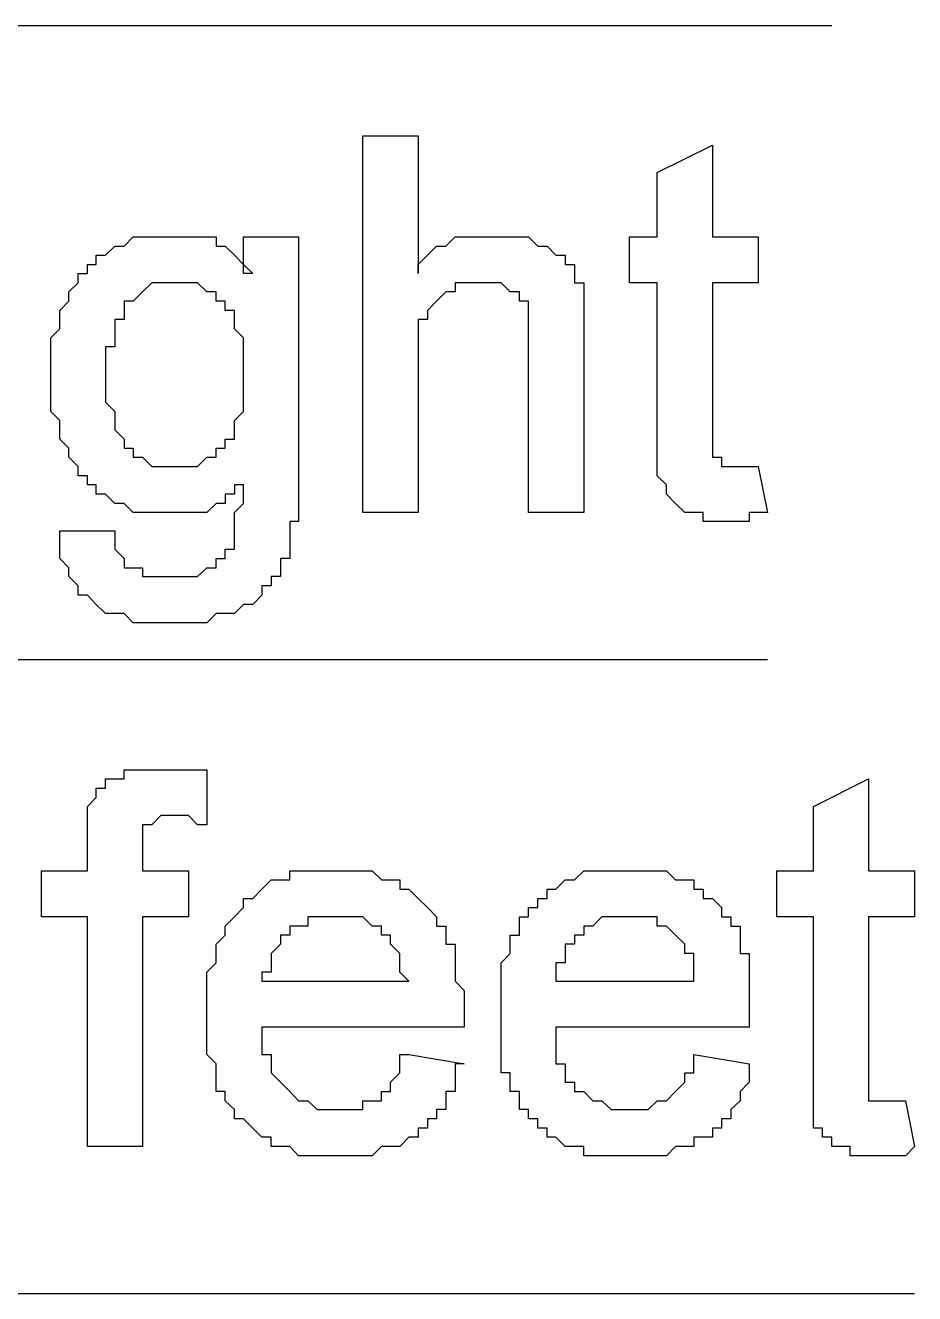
# Model space of a CAD drawing. Header units: inches. Extents: x -628 to 1537, y -1730 to 336.
# Drawn here: x 1402.27 to 1427.9, y -788.67 to -752.12 of the extents above; entities that cross this region are included whole.
import ezdxf

# ---------------------------------------------------------------- set-up
doc = ezdxf.new("R2010")
doc.units = ezdxf.units.IN
doc.layers.get('0').update_dxf_attribs({"linetype": 'CONTINUOUS'})

msp = doc.modelspace()

# ---------------------------------------------------------------- linework, layer by layer
at = {"color": 6}
for p, q in [((1382.872, -752.121), (1425.513, -752.121)), ((1412, -766.165), (1412, -755.303)), ((1412, -755.303), (1413.595, -755.303)), ((1413.595, -755.303), (1413.595, -759.276)), ((1420.477, -756.362), (1422.072, -755.569)), ((1422.072, -755.569), (1422.072, -758.216)), ((1420.477, -758.216), (1420.477, -756.362)), ((1404.586, -758.742), (1404.855, -758.484)), ((1404.855, -758.484), (1404.855, -758.484)), ((1404.855, -758.484), (1405.124, -758.484)), ((1405.124, -758.484), (1405.381, -758.216)), ((1405.124, -758.484), (1405.124, -758.484)), ((1405.381, -758.216), (1405.381, -758.216)), ((1405.381, -758.216), (1405.65, -758.216)), ((1405.65, -758.216), (1405.65, -758.216)), ((1405.65, -758.216), (1405.913, -758.216)), ((1405.913, -758.216), (1405.913, -758.216)), ((1405.913, -758.216), (1406.175, -758.216)), ((1406.175, -758.216), (1406.438, -758.216)), ((1406.438, -758.216), (1406.438, -758.216)), ((1406.438, -758.216), (1406.707, -758.216)), ((1406.707, -758.216), (1406.707, -758.216)), ((1406.707, -758.216), (1406.976, -758.216)), ((1406.976, -758.216), (1406.976, -758.216)), ((1406.976, -758.216), (1407.233, -758.216)), ((1407.233, -758.216), (1407.502, -758.216)), ((1407.502, -758.216), (1407.502, -758.216)), ((1407.502, -758.216), (1407.771, -758.216)), ((1407.771, -758.216), (1407.771, -758.484)), ((1407.771, -758.484), (1408.033, -758.484)), ((1408.033, -758.484), (1408.033, -758.484)), ((1408.033, -758.484), (1408.033, -758.484)), ((1408.033, -758.484), (1408.296, -758.742)), ((1408.559, -759.276), (1408.559, -758.216)), ((1408.559, -758.216), (1410.148, -758.216)), ((1410.148, -758.216), (1410.148, -765.105)), ((1413.858, -758.742), (1414.121, -758.484)), ((1414.121, -758.484), (1414.121, -758.484)), ((1414.121, -758.484), (1414.39, -758.484)), ((1414.39, -758.484), (1414.659, -758.216)), ((1414.39, -758.484), (1414.39, -758.484)), ((1414.659, -758.216), (1414.659, -758.216)), ((1414.659, -758.216), (1414.915, -758.216)), ((1414.915, -758.216), (1414.915, -758.216)), ((1414.915, -758.216), (1415.184, -758.216)), ((1415.184, -758.216), (1415.184, -758.216)), ((1415.184, -758.216), (1415.447, -758.216)), ((1415.447, -758.216), (1415.71, -758.216)), ((1415.71, -758.216), (1415.71, -758.216)), ((1415.71, -758.216), (1415.71, -758.216)), ((1415.71, -758.216), (1415.979, -758.216)), ((1415.979, -758.216), (1416.241, -758.216)), ((1416.241, -758.216), (1416.241, -758.216)), ((1416.241, -758.216), (1416.51, -758.216)), ((1416.51, -758.216), (1416.51, -758.216)), ((1416.51, -758.216), (1416.767, -758.216)), ((1416.767, -758.216), (1416.767, -758.216)), ((1416.767, -758.216), (1417.036, -758.484)), ((1417.036, -758.484), (1417.036, -758.484)), ((1417.036, -758.484), (1417.036, -758.484)), ((1417.036, -758.484), (1417.305, -758.484)), ((1417.305, -758.484), (1417.305, -758.484)), ((1417.305, -758.484), (1417.561, -758.742)), ((1419.682, -759.544), (1419.682, -758.216)), ((1419.682, -758.216), (1420.477, -758.216)), ((1422.072, -758.216), (1423.392, -758.216)), ((1423.392, -758.216), (1423.392, -759.544)), ((1404.317, -759.009), (1404.317, -758.742)), ((1404.317, -758.742), (1404.317, -758.742)), ((1404.317, -758.742), (1404.586, -758.742)), ((1404.586, -758.742), (1404.586, -758.742)), ((1408.296, -758.742), (1408.296, -758.742)), ((1408.296, -758.742), (1408.559, -759.009)), ((1413.595, -759.009), (1413.858, -758.742)), ((1413.858, -758.742), (1413.858, -758.742)), ((1413.858, -758.742), (1413.858, -758.742)), ((1417.561, -758.742), (1417.561, -758.742)), ((1417.561, -758.742), (1417.831, -758.742)), ((1417.831, -758.742), (1417.831, -759.009)), ((1404.061, -759.276), (1404.061, -759.009)), ((1404.061, -759.009), (1404.317, -759.009)), ((1408.559, -759.009), (1408.559, -759.009)), ((1408.559, -759.009), (1408.559, -759.009)), ((1408.559, -759.009), (1408.828, -759.276)), ((1413.595, -759.276), (1413.595, -759.009)), ((1413.595, -759.009), (1413.595, -759.009)), ((1417.831, -759.009), (1418.093, -759.009)), ((1418.093, -759.009), (1418.093, -759.276)), ((1403.529, -759.803), (1403.792, -759.544)), ((1403.792, -759.544), (1403.792, -759.276)), ((1403.792, -759.276), (1404.061, -759.276)), ((1403.792, -759.544), (1403.792, -759.544)), ((1404.061, -759.276), (1404.061, -759.276)), ((1405.913, -759.544), (1405.65, -759.803)), ((1406.175, -759.544), (1405.913, -759.544)), ((1405.913, -759.544), (1405.913, -759.544)), ((1406.438, -759.544), (1406.175, -759.544)), ((1406.175, -759.544), (1406.175, -759.544)), ((1406.707, -759.544), (1406.438, -759.544)), ((1406.976, -759.544), (1406.707, -759.544)), ((1406.707, -759.544), (1406.707, -759.544)), ((1406.707, -759.544), (1406.707, -759.544)), ((1407.233, -759.544), (1406.976, -759.544)), ((1406.976, -759.544), (1406.976, -759.544)), ((1407.502, -759.803), (1407.233, -759.544)), ((1407.233, -759.544), (1407.233, -759.544)), ((1408.828, -759.276), (1408.559, -759.276)), ((1414.915, -759.544), (1414.659, -759.544)), ((1414.659, -759.544), (1414.659, -759.803)), ((1415.184, -759.544), (1414.915, -759.544)), ((1414.915, -759.544), (1414.915, -759.544)), ((1415.447, -759.544), (1415.184, -759.544)), ((1415.184, -759.544), (1415.184, -759.544)), ((1415.71, -759.544), (1415.447, -759.544)), ((1415.447, -759.544), (1415.447, -759.544)), ((1415.979, -759.544), (1415.71, -759.544)), ((1415.71, -759.544), (1415.71, -759.544)), ((1416.241, -759.803), (1415.979, -759.544)), ((1415.979, -759.544), (1415.979, -759.544)), ((1418.093, -759.276), (1418.093, -759.276)), ((1418.093, -759.276), (1418.093, -759.544)), ((1418.093, -759.544), (1418.093, -759.544)), ((1418.093, -759.544), (1418.362, -759.544)), ((1418.362, -759.544), (1418.362, -759.803)), ((1420.477, -759.544), (1419.682, -759.544)), ((1420.477, -763.777), (1420.477, -759.544)), ((1423.392, -759.544), (1422.072, -759.544)), ((1422.072, -759.544), (1422.072, -764.044)), ((1403.529, -760.07), (1403.529, -759.803)), ((1403.529, -759.803), (1403.529, -759.803)), ((1405.65, -759.803), (1405.381, -760.07)), ((1405.65, -759.803), (1405.65, -759.803)), ((1405.65, -759.803), (1405.65, -759.803)), ((1407.771, -759.803), (1407.502, -759.803)), ((1407.502, -759.803), (1407.502, -759.803)), ((1407.771, -760.07), (1407.771, -759.803)), ((1414.39, -759.803), (1414.121, -760.07)), ((1414.659, -759.803), (1414.39, -759.803)), ((1414.39, -759.803), (1414.39, -759.803)), ((1416.51, -759.803), (1416.241, -759.803)), ((1416.241, -759.803), (1416.241, -759.803)), ((1416.51, -760.07), (1416.51, -759.803)), ((1418.362, -759.803), (1418.362, -759.803)), ((1418.362, -759.803), (1418.362, -760.07)), ((1403.266, -760.337), (1403.529, -760.07)), ((1403.529, -760.07), (1403.529, -760.07)), ((1405.381, -760.07), (1405.124, -760.07)), ((1405.124, -760.07), (1405.124, -760.07)), ((1405.124, -760.07), (1405.124, -760.337)), ((1405.381, -760.07), (1405.381, -760.07)), ((1408.033, -760.07), (1407.771, -760.07)), ((1407.771, -760.07), (1407.771, -760.07)), ((1408.033, -760.337), (1408.033, -760.07)), ((1408.033, -760.07), (1408.033, -760.07)), ((1414.121, -760.07), (1413.858, -760.337)), ((1414.121, -760.07), (1414.121, -760.07)), ((1414.121, -760.07), (1414.121, -760.07)), ((1416.767, -760.07), (1416.51, -760.07)), ((1416.51, -760.07), (1416.51, -760.07)), ((1416.51, -760.07), (1416.51, -760.07)), ((1416.767, -766.165), (1416.767, -760.07)), ((1418.362, -760.07), (1418.362, -760.337)), ((1403.266, -760.596), (1403.266, -760.337)), ((1403.266, -760.337), (1403.266, -760.337)), ((1403.266, -760.863), (1403.266, -760.596)), ((1403.266, -760.596), (1403.266, -760.596)), ((1405.124, -760.596), (1404.855, -760.596)), ((1404.855, -760.596), (1404.855, -760.863)), ((1405.124, -760.337), (1405.124, -760.337)), ((1405.124, -760.337), (1405.124, -760.596)), ((1408.296, -760.337), (1408.033, -760.337)), ((1408.296, -760.596), (1408.296, -760.337)), ((1408.296, -760.863), (1408.296, -760.596)), ((1408.296, -760.596), (1408.296, -760.596)), ((1413.858, -760.596), (1413.595, -760.596)), ((1413.595, -760.596), (1413.595, -760.863)), ((1413.858, -760.337), (1413.858, -760.337)), ((1413.858, -760.337), (1413.858, -760.337)), ((1413.858, -760.337), (1413.858, -760.596)), ((1418.362, -760.337), (1418.362, -760.337)), ((1418.362, -760.337), (1418.362, -760.596)), ((1418.362, -760.596), (1418.362, -760.596)), ((1418.362, -760.596), (1418.362, -760.863)), ((1403.004, -761.13), (1403.266, -760.863)), ((1403.266, -760.863), (1403.266, -760.863)), ((1404.855, -760.863), (1404.855, -760.863)), ((1404.855, -760.863), (1404.855, -761.13)), ((1408.559, -761.13), (1408.296, -760.863)), ((1408.296, -760.863), (1408.296, -760.863)), ((1413.595, -760.863), (1413.595, -760.863)), ((1413.595, -760.863), (1413.595, -761.13)), ((1418.362, -760.863), (1418.362, -761.13)), ((1403.004, -761.388), (1403.004, -761.13)), ((1403.004, -761.13), (1403.004, -761.13)), ((1403.004, -761.656), (1403.004, -761.388)), ((1404.855, -761.388), (1404.586, -761.388)), ((1404.586, -761.388), (1404.586, -761.656)), ((1404.855, -761.13), (1404.855, -761.13)), ((1404.855, -761.13), (1404.855, -761.388)), ((1408.559, -761.388), (1408.559, -761.13)), ((1408.559, -761.13), (1408.559, -761.13)), ((1408.559, -761.656), (1408.559, -761.388)), ((1408.559, -761.388), (1408.559, -761.388)), ((1413.595, -761.13), (1413.595, -761.13)), ((1413.595, -761.13), (1413.595, -761.388)), ((1413.595, -761.388), (1413.595, -761.656)), ((1418.362, -761.13), (1418.362, -761.13)), ((1418.362, -761.13), (1418.362, -761.13)), ((1418.362, -761.13), (1418.362, -766.165)), ((1403.004, -761.923), (1403.004, -761.656)), ((1403.004, -761.656), (1403.004, -761.656)), ((1404.586, -761.656), (1404.586, -761.923)), ((1408.559, -761.923), (1408.559, -761.656)), ((1413.595, -761.656), (1413.595, -761.656)), ((1413.595, -761.656), (1413.595, -761.923)), ((1403.004, -762.191), (1403.004, -761.923)), ((1403.004, -761.923), (1403.004, -761.923)), ((1404.586, -761.923), (1404.586, -761.923)), ((1404.586, -761.923), (1404.586, -762.191)), ((1408.559, -762.191), (1408.559, -761.923)), ((1408.559, -761.923), (1408.559, -761.923)), ((1413.595, -761.923), (1413.595, -766.165)), ((1403.004, -762.449), (1403.004, -762.191)), ((1403.004, -762.716), (1403.004, -762.449)), ((1403.004, -762.449), (1403.004, -762.449)), ((1404.586, -762.191), (1404.586, -762.449)), ((1404.586, -762.449), (1404.586, -762.449)), ((1404.586, -762.449), (1404.586, -762.716)), ((1408.559, -762.449), (1408.559, -762.191)), ((1408.559, -762.191), (1408.559, -762.191)), ((1408.559, -762.716), (1408.559, -762.449)), ((1408.559, -762.449), (1408.559, -762.449)), ((1403.004, -762.984), (1403.004, -762.716)), ((1403.004, -762.716), (1403.004, -762.716)), ((1404.586, -762.716), (1404.586, -762.984)), ((1408.559, -762.984), (1408.559, -762.716)), ((1403.004, -763.251), (1403.004, -762.984)), ((1404.586, -762.984), (1404.586, -762.984)), ((1404.586, -762.984), (1404.855, -763.251)), ((1408.559, -763.251), (1408.559, -762.984)), ((1408.559, -762.984), (1408.559, -762.984)), ((1403.266, -763.509), (1403.004, -763.251)), ((1403.004, -763.251), (1403.004, -763.251)), ((1403.266, -763.777), (1403.266, -763.509)), ((1403.266, -763.509), (1403.266, -763.509)), ((1404.855, -763.251), (1404.855, -763.251)), ((1404.855, -763.251), (1404.855, -763.509)), ((1404.855, -763.509), (1404.855, -763.509)), ((1404.855, -763.509), (1404.855, -763.777)), ((1408.296, -763.509), (1408.559, -763.251)), ((1408.296, -763.777), (1408.296, -763.509)), ((1408.559, -763.251), (1408.559, -763.251)), ((1403.266, -764.044), (1403.266, -763.777)), ((1403.266, -763.777), (1403.266, -763.777)), ((1404.855, -763.777), (1404.855, -763.777)), ((1404.855, -763.777), (1405.124, -764.044)), ((1408.296, -764.044), (1408.296, -763.777)), ((1408.296, -763.777), (1408.296, -763.777)), ((1408.296, -763.777), (1408.296, -763.777)), ((1420.477, -764.044), (1420.477, -763.777)), ((1403.529, -764.303), (1403.266, -764.044)), ((1403.266, -764.044), (1403.266, -764.044)), ((1403.529, -764.57), (1403.529, -764.303)), ((1403.529, -764.303), (1403.529, -764.303)), ((1405.124, -764.044), (1405.124, -764.044)), ((1405.124, -764.044), (1405.124, -764.044)), ((1405.124, -764.044), (1405.124, -764.303)), ((1405.124, -764.303), (1405.124, -764.303)), ((1405.124, -764.303), (1405.381, -764.303)), ((1405.381, -764.303), (1405.381, -764.57)), ((1407.771, -764.57), (1407.771, -764.303)), ((1407.771, -764.303), (1408.033, -764.303)), ((1408.033, -764.303), (1408.033, -764.044)), ((1408.033, -764.044), (1408.296, -764.044)), ((1408.033, -764.303), (1408.033, -764.303)), ((1408.033, -764.303), (1408.033, -764.303)), ((1420.477, -764.303), (1420.477, -764.044)), ((1420.477, -764.57), (1420.477, -764.303)), ((1420.477, -764.303), (1420.477, -764.303)), ((1422.072, -764.044), (1422.072, -764.044)), ((1422.072, -764.044), (1422.072, -764.303)), ((1422.072, -764.303), (1422.072, -764.57)), ((1403.792, -764.837), (1403.529, -764.57)), ((1403.529, -764.57), (1403.529, -764.57)), ((1405.381, -764.57), (1405.65, -764.57)), ((1405.65, -764.57), (1405.65, -764.57)), ((1405.65, -764.57), (1405.913, -764.837)), ((1407.233, -764.837), (1407.502, -764.57)), ((1407.502, -764.57), (1407.502, -764.57)), ((1407.502, -764.57), (1407.771, -764.57)), ((1420.477, -764.837), (1420.477, -764.57)), ((1420.477, -764.57), (1420.477, -764.57)), ((1422.072, -764.57), (1422.072, -764.57)), ((1422.072, -764.57), (1422.329, -764.57)), ((1422.329, -764.57), (1422.329, -764.837)), ((1403.792, -765.105), (1403.792, -764.837)), ((1403.792, -764.837), (1403.792, -764.837)), ((1405.913, -764.837), (1405.913, -764.837)), ((1405.913, -764.837), (1406.175, -764.837)), ((1406.175, -764.837), (1406.175, -764.837)), ((1406.175, -764.837), (1406.438, -764.837)), ((1406.438, -764.837), (1406.438, -764.837)), ((1406.438, -764.837), (1406.707, -764.837)), ((1406.707, -764.837), (1406.707, -764.837)), ((1406.707, -764.837), (1406.976, -764.837)), ((1406.707, -764.837), (1406.707, -764.837)), ((1406.976, -764.837), (1406.976, -764.837)), ((1406.976, -764.837), (1407.233, -764.837)), ((1407.233, -764.837), (1407.233, -764.837)), ((1420.477, -765.105), (1420.477, -764.837)), ((1420.477, -764.837), (1420.477, -764.837)), ((1422.329, -764.837), (1422.329, -764.837)), ((1422.329, -764.837), (1422.598, -764.837)), ((1422.598, -764.837), (1422.598, -764.837)), ((1422.598, -764.837), (1422.867, -764.837)), ((1422.867, -764.837), (1422.867, -764.837)), ((1422.867, -764.837), (1423.129, -764.837)), ((1423.129, -764.837), (1423.129, -764.837)), ((1423.129, -764.837), (1423.392, -764.837)), ((1423.392, -764.837), (1423.655, -766.165)), ((1404.061, -765.105), (1403.792, -765.105)), ((1404.061, -765.363), (1404.061, -765.105)), ((1404.061, -765.105), (1404.061, -765.105)), ((1404.317, -765.363), (1404.061, -765.363)), ((1404.317, -765.63), (1404.317, -765.363)), ((1404.317, -765.363), (1404.317, -765.363)), ((1408.559, -765.363), (1408.296, -765.363)), ((1408.296, -765.363), (1408.296, -765.363)), ((1408.296, -765.363), (1408.296, -765.63)), ((1408.559, -765.63), (1408.559, -765.363)), ((1408.559, -765.363), (1408.559, -765.363)), ((1410.148, -765.105), (1410.148, -766.423)), ((1420.746, -765.363), (1420.477, -765.105)), ((1420.477, -765.105), (1420.477, -765.105)), ((1420.746, -765.63), (1420.746, -765.363)), ((1420.746, -765.363), (1420.746, -765.363)), ((1404.586, -765.63), (1404.317, -765.63)), ((1404.855, -765.897), (1404.586, -765.63)), ((1404.586, -765.63), (1404.586, -765.63)), ((1408.296, -765.63), (1408.033, -765.63)), ((1408.033, -765.63), (1408.033, -765.897)), ((1408.559, -765.897), (1408.559, -765.63)), ((1408.559, -765.63), (1408.559, -765.63)), ((1421.009, -765.897), (1420.746, -765.63)), ((1420.746, -765.63), (1420.746, -765.63)), ((1405.124, -765.897), (1404.855, -765.897)), ((1404.855, -765.897), (1404.855, -765.897)), ((1405.381, -766.165), (1405.124, -765.897)), ((1405.124, -765.897), (1405.124, -765.897)), ((1407.771, -765.897), (1407.502, -766.165)), ((1408.033, -765.897), (1407.771, -765.897)), ((1407.771, -765.897), (1407.771, -765.897)), ((1407.771, -765.897), (1407.771, -765.897)), ((1408.296, -766.165), (1408.559, -765.897)), ((1408.559, -765.897), (1408.559, -765.897)), ((1421.278, -766.165), (1421.009, -765.897)), ((1421.009, -765.897), (1421.009, -765.897)), ((1421.009, -765.897), (1421.009, -765.897)), ((1405.65, -766.165), (1405.381, -766.165)), ((1405.381, -766.165), (1405.381, -766.165)), ((1405.913, -766.165), (1405.65, -766.165)), ((1405.65, -766.165), (1405.65, -766.165)), ((1406.175, -766.165), (1405.913, -766.165)), ((1405.913, -766.165), (1405.913, -766.165)), ((1406.438, -766.165), (1406.175, -766.165)), ((1406.707, -766.165), (1406.438, -766.165)), ((1406.438, -766.165), (1406.438, -766.165)), ((1406.438, -766.165), (1406.438, -766.165)), ((1406.976, -766.165), (1406.707, -766.165)), ((1406.707, -766.165), (1406.707, -766.165)), ((1407.233, -766.165), (1406.976, -766.165)), ((1407.502, -766.165), (1407.233, -766.165)), ((1407.233, -766.165), (1407.233, -766.165)), ((1407.502, -766.165), (1407.502, -766.165)), ((1408.296, -766.423), (1408.296, -766.165)), ((1408.296, -766.165), (1408.296, -766.165)), ((1408.296, -766.691), (1408.296, -766.423)), ((1408.296, -766.423), (1408.296, -766.423)), ((1410.148, -766.423), (1409.892, -766.423)), ((1409.892, -766.423), (1409.892, -767.484)), ((1413.595, -766.165), (1412, -766.165)), ((1418.362, -766.165), (1416.767, -766.165)), ((1421.534, -766.165), (1421.278, -766.165)), ((1421.278, -766.165), (1421.278, -766.165)), ((1421.278, -766.165), (1421.278, -766.165)), ((1421.803, -766.165), (1421.534, -766.165)), ((1421.534, -766.165), (1421.534, -766.165)), ((1421.803, -766.423), (1421.803, -766.165)), ((1422.072, -766.423), (1421.803, -766.423)), ((1422.329, -766.423), (1422.072, -766.423)), ((1422.598, -766.423), (1422.329, -766.423)), ((1422.329, -766.423), (1422.329, -766.423)), ((1422.867, -766.423), (1422.598, -766.423)), ((1422.598, -766.423), (1422.598, -766.423)), ((1423.129, -766.423), (1422.867, -766.423)), ((1422.867, -766.423), (1422.867, -766.423)), ((1423.655, -766.165), (1423.129, -766.165)), ((1423.129, -766.165), (1423.129, -766.423)), ((1403.266, -766.958), (1403.266, -766.691)), ((1403.266, -766.691), (1403.266, -766.691)), ((1403.266, -766.691), (1404.855, -766.691)), ((1404.855, -766.691), (1404.855, -766.958)), ((1408.296, -766.958), (1408.296, -766.691)), ((1408.296, -766.691), (1408.296, -766.691)), ((1403.266, -767.217), (1403.266, -766.958)), ((1403.266, -766.958), (1403.266, -766.958)), ((1403.266, -767.484), (1403.266, -767.217)), ((1404.855, -766.958), (1404.855, -767.217)), ((1404.855, -767.217), (1404.855, -767.217)), ((1404.855, -767.217), (1405.124, -767.484)), ((1408.033, -767.484), (1408.033, -767.217)), ((1408.033, -767.217), (1408.296, -767.217)), ((1408.296, -767.217), (1408.296, -766.958)), ((1408.296, -766.958), (1408.296, -766.958)), ((1403.529, -767.751), (1403.266, -767.484)), ((1403.266, -767.484), (1403.266, -767.484)), ((1405.124, -767.484), (1405.124, -767.484)), ((1405.124, -767.484), (1405.124, -767.751)), ((1407.771, -767.751), (1407.771, -767.484)), ((1407.771, -767.484), (1408.033, -767.484)), ((1408.033, -767.484), (1408.033, -767.484)), ((1409.892, -767.484), (1409.623, -767.484)), ((1409.623, -767.484), (1409.623, -767.751)), ((1403.529, -768.01), (1403.529, -767.751)), ((1403.529, -767.751), (1403.529, -767.751)), ((1405.124, -767.751), (1405.381, -767.751)), ((1405.381, -767.751), (1405.381, -767.751)), ((1405.381, -767.751), (1405.381, -767.751)), ((1405.381, -767.751), (1405.65, -767.751)), ((1405.65, -767.751), (1405.65, -768.01)), ((1407.233, -768.01), (1407.502, -767.751)), ((1407.502, -767.751), (1407.502, -767.751)), ((1407.502, -767.751), (1407.771, -767.751)), ((1407.771, -767.751), (1407.771, -767.751)), ((1409.623, -767.751), (1409.623, -767.751)), ((1409.623, -767.751), (1409.623, -768.01)), ((1403.792, -768.277), (1403.529, -768.01)), ((1403.529, -768.01), (1403.529, -768.01)), ((1403.792, -768.544), (1403.792, -768.277)), ((1403.792, -768.277), (1403.792, -768.277)), ((1403.792, -768.277), (1403.792, -768.277)), ((1405.65, -768.01), (1405.913, -768.01)), ((1405.913, -768.01), (1405.913, -768.01)), ((1405.913, -768.01), (1406.175, -768.01)), ((1406.175, -768.01), (1406.175, -768.01)), ((1406.175, -768.01), (1406.438, -768.01)), ((1406.438, -768.01), (1406.438, -768.01)), ((1406.438, -768.01), (1406.707, -768.01)), ((1406.707, -768.01), (1406.707, -768.01)), ((1406.707, -768.01), (1406.976, -768.01)), ((1406.976, -768.01), (1407.233, -768.01)), ((1407.233, -768.01), (1407.233, -768.01)), ((1409.354, -768.277), (1409.085, -768.277)), ((1409.085, -768.277), (1409.085, -768.544)), ((1409.623, -768.01), (1409.354, -768.01)), ((1409.354, -768.01), (1409.354, -768.277)), ((1409.354, -768.277), (1409.354, -768.277)), ((1404.061, -768.544), (1403.792, -768.544)), ((1404.317, -768.811), (1404.061, -768.544)), ((1404.061, -768.544), (1404.061, -768.544)), ((1409.085, -768.544), (1408.828, -768.811)), ((1409.085, -768.544), (1409.085, -768.544)), ((1404.586, -769.07), (1404.317, -768.811)), ((1404.317, -768.811), (1404.317, -768.811)), ((1404.317, -768.811), (1404.317, -768.811)), ((1404.855, -769.07), (1404.586, -769.07)), ((1404.586, -769.07), (1404.586, -769.07)), ((1405.124, -769.07), (1404.855, -769.07)), ((1404.855, -769.07), (1404.855, -769.07)), ((1405.381, -769.337), (1405.124, -769.07)), ((1405.124, -769.07), (1405.124, -769.07)), ((1407.771, -769.07), (1407.502, -769.337)), ((1408.033, -769.07), (1407.771, -769.07)), ((1407.771, -769.07), (1407.771, -769.07)), ((1408.296, -769.07), (1408.033, -769.07)), ((1408.033, -769.07), (1408.033, -769.07)), ((1408.559, -768.811), (1408.296, -769.07)), ((1408.296, -769.07), (1408.296, -769.07)), ((1408.828, -768.811), (1408.559, -768.811)), ((1408.559, -768.811), (1408.559, -768.811)), ((1408.828, -768.811), (1408.828, -768.811)), ((1405.65, -769.337), (1405.381, -769.337)), ((1405.381, -769.337), (1405.381, -769.337)), ((1405.913, -769.337), (1405.65, -769.337)), ((1406.175, -769.337), (1405.913, -769.337)), ((1405.913, -769.337), (1405.913, -769.337)), ((1406.438, -769.337), (1406.175, -769.337)), ((1406.175, -769.337), (1406.175, -769.337)), ((1406.707, -769.337), (1406.438, -769.337)), ((1406.438, -769.337), (1406.438, -769.337)), ((1406.976, -769.337), (1406.707, -769.337)), ((1407.233, -769.337), (1406.976, -769.337)), ((1406.976, -769.337), (1406.976, -769.337)), ((1407.502, -769.337), (1407.233, -769.337)), ((1407.233, -769.337), (1407.233, -769.337)), ((1407.502, -769.337), (1407.502, -769.337)), ((1382.346, -770.398), (1423.655, -770.398)), ((1404.586, -774.105), (1404.586, -773.837)), ((1404.586, -773.837), (1404.586, -773.837)), ((1404.586, -773.837), (1404.855, -773.837)), ((1404.855, -773.837), (1404.855, -773.837)), ((1404.855, -773.837), (1405.124, -773.837)), ((1405.124, -773.837), (1405.124, -773.579)), ((1405.124, -773.579), (1405.381, -773.579)), ((1405.381, -773.579), (1405.381, -773.579)), ((1405.381, -773.579), (1405.65, -773.579)), ((1405.65, -773.579), (1405.65, -773.579)), ((1405.65, -773.579), (1405.913, -773.579)), ((1405.913, -773.579), (1406.175, -773.579)), ((1406.175, -773.579), (1406.175, -773.579)), ((1406.175, -773.579), (1406.438, -773.579)), ((1406.438, -773.579), (1406.438, -773.579)), ((1406.438, -773.579), (1406.707, -773.579)), ((1406.707, -773.579), (1406.707, -773.579)), ((1406.707, -773.579), (1406.976, -773.579)), ((1406.976, -773.579), (1406.976, -773.579)), ((1406.976, -773.579), (1407.233, -773.579)), ((1407.233, -773.579), (1407.502, -773.579)), ((1407.502, -773.579), (1407.502, -775.166)), ((1407.502, -773.579), (1407.502, -773.579)), ((1407.502, -773.579), (1407.502, -773.579)), ((1407.502, -773.579), (1407.502, -773.579)), ((1424.987, -774.631), (1426.57, -773.837)), ((1426.57, -773.837), (1426.57, -776.493)), ((1404.317, -774.372), (1404.317, -774.105)), ((1404.317, -774.105), (1404.586, -774.105)), ((1404.061, -774.631), (1404.317, -774.372)), ((1404.317, -774.372), (1404.317, -774.372)), ((1404.061, -774.898), (1404.061, -774.631)), ((1404.061, -774.631), (1404.061, -774.631)), ((1404.061, -775.166), (1404.061, -774.898)), ((1404.061, -774.898), (1404.061, -774.898)), ((1404.061, -774.898), (1404.061, -774.898)), ((1406.175, -774.898), (1405.913, -775.166)), ((1406.438, -774.898), (1406.175, -774.898)), ((1406.707, -774.898), (1406.438, -774.898)), ((1406.438, -774.898), (1406.438, -774.898)), ((1406.976, -774.898), (1406.707, -774.898)), ((1406.707, -774.898), (1406.707, -774.898)), ((1407.233, -775.166), (1406.976, -774.898)), ((1406.976, -774.898), (1406.976, -774.898)), ((1424.987, -776.493), (1424.987, -774.631)), ((1404.061, -775.432), (1404.061, -775.166)), ((1404.061, -775.166), (1404.061, -775.166)), ((1405.913, -775.166), (1405.65, -775.166)), ((1405.65, -775.166), (1405.65, -775.432)), ((1405.913, -775.166), (1405.913, -775.166)), ((1405.913, -775.166), (1405.913, -775.166)), ((1407.502, -775.166), (1407.233, -775.166)), ((1404.061, -775.691), (1404.061, -775.432)), ((1405.65, -775.432), (1405.65, -775.432)), ((1405.65, -775.432), (1405.65, -775.432)), ((1405.65, -775.432), (1405.65, -775.691)), ((1404.061, -775.958), (1404.061, -775.691)), ((1404.061, -775.691), (1404.061, -775.691)), ((1404.061, -776.493), (1404.061, -775.958)), ((1405.65, -775.691), (1405.65, -775.958)), ((1405.65, -775.958), (1405.65, -775.958)), ((1405.65, -775.958), (1405.65, -776.493)), ((1402.735, -777.812), (1402.735, -776.493)), ((1402.735, -776.493), (1404.061, -776.493)), ((1405.65, -776.493), (1406.976, -776.493)), ((1406.976, -776.493), (1406.976, -777.812)), ((1409.085, -777.019), (1409.354, -776.752)), ((1409.354, -776.752), (1409.354, -776.752)), ((1409.354, -776.752), (1409.623, -776.752)), ((1409.623, -776.752), (1409.623, -776.752)), ((1409.623, -776.752), (1409.892, -776.752)), ((1409.892, -776.752), (1409.892, -776.493)), ((1409.892, -776.493), (1410.148, -776.493)), ((1410.148, -776.493), (1410.148, -776.493)), ((1410.148, -776.493), (1410.417, -776.493)), ((1410.417, -776.493), (1410.68, -776.493)), ((1410.68, -776.493), (1410.68, -776.493)), ((1410.68, -776.493), (1410.943, -776.493)), ((1410.943, -776.493), (1410.943, -776.493)), ((1410.943, -776.493), (1411.205, -776.493)), ((1411.205, -776.493), (1411.205, -776.493)), ((1411.205, -776.493), (1411.474, -776.493)), ((1411.474, -776.493), (1411.474, -776.493)), ((1411.474, -776.493), (1411.743, -776.493)), ((1411.743, -776.493), (1411.743, -776.493)), ((1411.743, -776.493), (1412, -776.493)), ((1412, -776.493), (1412, -776.493)), ((1412, -776.493), (1412.269, -776.493)), ((1412.269, -776.493), (1412.269, -776.493)), ((1412.269, -776.493), (1412.538, -776.752)), ((1412.538, -776.752), (1412.794, -776.752)), ((1412.794, -776.752), (1412.794, -776.752)), ((1412.794, -776.752), (1412.794, -776.752)), ((1412.794, -776.752), (1413.063, -776.752)), ((1413.063, -776.752), (1413.063, -777.019)), ((1417.561, -777.019), (1417.831, -776.752)), ((1417.831, -776.752), (1417.831, -776.752)), ((1417.831, -776.752), (1417.831, -776.752)), ((1417.831, -776.752), (1418.093, -776.752)), ((1418.093, -776.752), (1418.362, -776.493)), ((1418.093, -776.752), (1418.093, -776.752)), ((1418.362, -776.493), (1418.625, -776.493)), ((1418.625, -776.493), (1418.625, -776.493)), ((1418.625, -776.493), (1418.888, -776.493)), ((1418.888, -776.493), (1418.888, -776.493)), ((1418.888, -776.493), (1419.157, -776.493)), ((1419.157, -776.493), (1419.157, -776.493)), ((1419.157, -776.493), (1419.413, -776.493)), ((1419.413, -776.493), (1419.682, -776.493)), ((1419.682, -776.493), (1419.682, -776.493)), ((1419.682, -776.493), (1419.682, -776.493)), ((1419.682, -776.493), (1419.951, -776.493)), ((1419.951, -776.493), (1419.951, -776.493)), ((1419.951, -776.493), (1420.214, -776.493)), ((1420.214, -776.493), (1420.477, -776.493)), ((1420.477, -776.493), (1420.477, -776.493)), ((1420.477, -776.493), (1420.746, -776.493)), ((1420.746, -776.493), (1420.746, -776.493)), ((1420.746, -776.493), (1421.009, -776.752)), ((1421.009, -776.752), (1421.009, -776.752)), ((1421.009, -776.752), (1421.278, -776.752)), ((1421.278, -776.752), (1421.278, -776.752)), ((1421.278, -776.752), (1421.534, -776.752)), ((1421.534, -776.752), (1421.534, -777.019)), ((1423.924, -777.812), (1423.924, -776.493)), ((1423.924, -776.493), (1424.987, -776.493)), ((1426.57, -776.493), (1427.897, -776.493)), ((1427.897, -776.493), (1427.897, -777.812)), ((1408.828, -777.286), (1409.085, -777.019)), ((1409.085, -777.019), (1409.085, -777.019)), ((1409.085, -777.019), (1409.085, -777.019)), ((1413.063, -777.019), (1413.326, -777.019)), ((1413.326, -777.019), (1413.326, -777.019)), ((1413.326, -777.019), (1413.595, -777.286)), ((1417.305, -777.286), (1417.305, -777.019)), ((1417.305, -777.019), (1417.561, -777.019)), ((1417.561, -777.019), (1417.561, -777.019)), ((1421.534, -777.019), (1421.534, -777.019)), ((1421.534, -777.019), (1421.803, -777.019)), ((1421.803, -777.019), (1421.803, -777.286)), ((1408.559, -777.545), (1408.559, -777.286)), ((1408.559, -777.286), (1408.828, -777.286)), ((1408.828, -777.286), (1408.828, -777.286)), ((1413.595, -777.286), (1413.595, -777.286)), ((1413.595, -777.286), (1413.595, -777.286)), ((1413.595, -777.286), (1413.858, -777.545)), ((1417.036, -777.545), (1417.036, -777.286)), ((1417.036, -777.286), (1417.036, -777.286)), ((1417.036, -777.286), (1417.305, -777.286)), ((1421.803, -777.286), (1422.072, -777.286)), ((1422.072, -777.286), (1422.072, -777.286)), ((1422.072, -777.286), (1422.329, -777.545)), ((1404.061, -777.812), (1402.735, -777.812)), ((1404.061, -784.433), (1404.061, -777.812)), ((1406.976, -777.812), (1405.65, -777.812)), ((1405.65, -777.812), (1405.65, -784.433)), ((1408.033, -778.079), (1408.296, -777.812)), ((1408.296, -777.812), (1408.559, -777.545)), ((1408.296, -777.812), (1408.296, -777.812)), ((1408.296, -777.812), (1408.296, -777.812)), ((1408.559, -777.545), (1408.559, -777.545)), ((1408.559, -777.545), (1408.559, -777.545)), ((1410.68, -777.812), (1410.417, -777.812)), ((1410.417, -777.812), (1410.417, -778.079)), ((1410.943, -777.812), (1410.68, -777.812)), ((1410.68, -777.812), (1410.68, -777.812)), ((1411.205, -777.812), (1410.943, -777.812)), ((1410.943, -777.812), (1410.943, -777.812)), ((1411.474, -777.812), (1411.205, -777.812)), ((1411.205, -777.812), (1411.205, -777.812)), ((1411.743, -777.812), (1411.474, -777.812)), ((1411.474, -777.812), (1411.474, -777.812)), ((1412, -777.812), (1411.743, -777.812)), ((1412.269, -778.079), (1412, -777.812)), ((1412, -777.812), (1412, -777.812)), ((1413.858, -777.545), (1413.858, -777.545)), ((1413.858, -777.545), (1414.121, -777.812)), ((1414.121, -777.812), (1414.121, -777.812)), ((1414.121, -777.812), (1414.121, -778.079)), ((1416.51, -778.079), (1416.51, -777.812)), ((1416.51, -777.812), (1416.767, -777.812)), ((1416.767, -777.812), (1416.767, -777.545)), ((1416.767, -777.545), (1416.767, -777.545)), ((1416.767, -777.545), (1417.036, -777.545)), ((1416.767, -777.812), (1416.767, -777.812)), ((1418.888, -777.812), (1418.625, -778.079)), ((1419.157, -777.812), (1418.888, -777.812)), ((1418.888, -777.812), (1418.888, -777.812)), ((1419.413, -777.812), (1419.157, -777.812)), ((1419.682, -777.812), (1419.413, -777.812)), ((1419.413, -777.812), (1419.413, -777.812)), ((1419.951, -777.812), (1419.682, -777.812)), ((1419.682, -777.812), (1419.682, -777.812)), ((1420.214, -777.812), (1419.951, -777.812)), ((1419.951, -777.812), (1419.951, -777.812)), ((1420.477, -777.812), (1420.214, -777.812)), ((1420.214, -777.812), (1420.214, -777.812)), ((1420.477, -778.079), (1420.477, -777.812)), ((1422.329, -777.545), (1422.329, -777.545)), ((1422.329, -777.545), (1422.329, -777.812)), ((1422.329, -777.812), (1422.598, -777.812)), ((1422.598, -777.812), (1422.598, -778.079)), ((1424.987, -777.812), (1423.924, -777.812)), ((1424.987, -782.054), (1424.987, -777.812)), ((1427.897, -777.812), (1426.57, -777.812)), ((1426.57, -777.812), (1426.57, -782.312)), ((1408.033, -778.347), (1408.033, -778.079)), ((1408.033, -778.079), (1408.033, -778.079)), ((1410.148, -778.079), (1409.892, -778.079)), ((1409.892, -778.079), (1409.892, -778.347)), ((1410.417, -778.079), (1410.148, -778.079)), ((1410.148, -778.079), (1410.148, -778.079)), ((1412.538, -778.079), (1412.269, -778.079)), ((1412.269, -778.079), (1412.269, -778.079)), ((1412.538, -778.347), (1412.538, -778.079)), ((1414.121, -778.079), (1414.39, -778.079)), ((1414.39, -778.079), (1414.39, -778.079)), ((1414.39, -778.079), (1414.39, -778.347)), ((1416.51, -778.347), (1416.51, -778.079)), ((1416.51, -778.079), (1416.51, -778.079)), ((1418.625, -778.079), (1418.362, -778.079)), ((1418.362, -778.079), (1418.362, -778.347)), ((1418.625, -778.079), (1418.625, -778.079)), ((1418.625, -778.079), (1418.625, -778.079)), ((1420.746, -778.079), (1420.477, -778.079)), ((1421.009, -778.347), (1420.746, -778.079)), ((1420.746, -778.079), (1420.746, -778.079)), ((1422.598, -778.079), (1422.598, -778.079)), ((1422.598, -778.079), (1422.867, -778.079)), ((1422.867, -778.079), (1422.867, -778.347)), ((1407.771, -778.605), (1408.033, -778.347)), ((1408.033, -778.347), (1408.033, -778.347)), ((1409.892, -778.347), (1409.623, -778.347)), ((1409.623, -778.347), (1409.623, -778.605)), ((1409.892, -778.347), (1409.892, -778.347)), ((1412.794, -778.347), (1412.538, -778.347)), ((1412.538, -778.347), (1412.538, -778.347)), ((1412.538, -778.347), (1412.538, -778.347)), ((1412.794, -778.605), (1412.794, -778.347)), ((1414.39, -778.347), (1414.39, -778.347)), ((1414.39, -778.347), (1414.39, -778.605)), ((1416.241, -778.605), (1416.241, -778.347)), ((1416.241, -778.347), (1416.51, -778.347)), ((1418.362, -778.347), (1418.093, -778.347)), ((1418.093, -778.347), (1418.093, -778.347)), ((1418.093, -778.347), (1418.093, -778.605)), ((1421.278, -778.605), (1421.009, -778.347)), ((1421.009, -778.347), (1421.009, -778.347)), ((1421.009, -778.347), (1421.009, -778.347)), ((1421.009, -778.347), (1421.009, -778.347)), ((1422.867, -778.347), (1422.867, -778.347)), ((1422.867, -778.347), (1422.867, -778.605)), ((1407.771, -778.872), (1407.771, -778.605)), ((1407.771, -778.605), (1407.771, -778.605)), ((1407.771, -779.139), (1407.771, -778.872)), ((1407.771, -778.872), (1407.771, -778.872)), ((1409.623, -778.605), (1409.354, -778.872)), ((1409.354, -778.872), (1409.354, -778.872)), ((1409.354, -778.872), (1409.354, -779.139)), ((1409.623, -778.605), (1409.623, -778.605)), ((1413.063, -778.872), (1412.794, -778.605)), ((1412.794, -778.605), (1412.794, -778.605)), ((1413.063, -779.407), (1413.063, -778.872)), ((1414.39, -778.605), (1414.659, -778.605)), ((1414.659, -778.605), (1414.659, -778.872)), ((1414.659, -778.872), (1414.659, -778.872)), ((1414.659, -778.872), (1414.659, -779.139)), ((1415.979, -779.139), (1416.241, -778.872)), ((1416.241, -778.872), (1416.241, -778.605)), ((1416.241, -778.605), (1416.241, -778.605)), ((1416.241, -778.872), (1416.241, -778.872)), ((1418.093, -778.605), (1417.831, -778.605)), ((1417.831, -778.605), (1417.831, -778.872)), ((1417.831, -778.872), (1417.831, -778.872)), ((1417.831, -778.872), (1417.831, -779.139)), ((1421.278, -778.872), (1421.278, -778.605)), ((1421.534, -778.872), (1421.278, -778.872)), ((1421.534, -779.666), (1421.534, -778.872)), ((1422.867, -778.605), (1422.867, -778.605)), ((1422.867, -778.605), (1422.867, -778.872)), ((1422.867, -778.872), (1423.129, -778.872)), ((1423.129, -778.872), (1423.129, -779.139)), ((1407.502, -779.407), (1407.771, -779.139)), ((1407.771, -779.139), (1407.771, -779.139)), ((1409.354, -779.139), (1409.354, -779.139)), ((1409.354, -779.139), (1409.354, -779.407)), ((1414.659, -779.139), (1414.659, -779.139)), ((1414.659, -779.139), (1414.659, -779.407)), ((1415.979, -779.407), (1415.979, -779.139)), ((1415.979, -779.139), (1415.979, -779.139)), ((1417.831, -779.139), (1417.561, -779.139)), ((1417.561, -779.139), (1417.561, -779.407)), ((1423.129, -779.139), (1423.129, -779.139)), ((1423.129, -779.139), (1423.129, -779.407)), ((1407.502, -779.666), (1407.502, -779.407)), ((1407.502, -779.407), (1407.502, -779.407)), ((1407.502, -779.933), (1407.502, -779.666)), ((1409.354, -779.407), (1409.085, -779.407)), ((1409.085, -779.407), (1409.085, -779.666)), ((1409.085, -779.666), (1409.085, -779.666)), ((1409.085, -779.666), (1413.326, -779.666)), ((1413.326, -779.666), (1413.063, -779.407)), ((1413.063, -779.407), (1413.063, -779.407)), ((1414.659, -779.407), (1414.659, -779.407)), ((1414.659, -779.407), (1414.659, -779.666)), ((1414.659, -779.666), (1414.659, -779.666)), ((1414.659, -779.666), (1414.915, -779.933)), ((1415.979, -779.666), (1415.979, -779.407)), ((1415.979, -779.407), (1415.979, -779.407)), ((1415.979, -779.933), (1415.979, -779.666)), ((1417.561, -779.407), (1417.561, -779.407)), ((1417.561, -779.407), (1417.561, -779.666)), ((1417.561, -779.666), (1417.561, -779.666)), ((1417.561, -779.666), (1421.534, -779.666)), ((1423.129, -779.407), (1423.129, -779.407)), ((1423.129, -779.407), (1423.129, -779.666)), ((1423.129, -779.666), (1423.129, -779.666)), ((1423.129, -779.666), (1423.129, -779.933)), ((1407.502, -780.2), (1407.502, -779.933)), ((1407.502, -779.933), (1407.502, -779.933)), ((1414.915, -779.933), (1414.915, -780.2)), ((1415.979, -780.2), (1415.979, -779.933)), ((1415.979, -779.933), (1415.979, -779.933)), ((1423.129, -779.933), (1423.129, -780.2)), ((1407.502, -780.459), (1407.502, -780.2)), ((1407.502, -780.2), (1407.502, -780.2)), ((1414.915, -780.2), (1414.915, -780.2)), ((1414.915, -780.2), (1414.915, -780.459)), ((1415.979, -780.459), (1415.979, -780.2)), ((1415.979, -780.2), (1415.979, -780.2)), ((1423.129, -780.2), (1423.129, -780.2)), ((1423.129, -780.2), (1423.129, -780.459)), ((1407.502, -780.726), (1407.502, -780.459)), ((1407.502, -780.993), (1407.502, -780.726)), ((1407.502, -780.726), (1407.502, -780.726)), ((1414.915, -780.459), (1414.915, -780.726)), ((1414.915, -780.726), (1414.915, -780.726)), ((1414.915, -780.726), (1414.915, -780.993)), ((1415.979, -780.726), (1415.979, -780.459)), ((1415.979, -780.993), (1415.979, -780.726)), ((1415.979, -780.726), (1415.979, -780.726)), ((1423.129, -780.459), (1423.129, -780.726)), ((1423.129, -780.726), (1423.129, -780.726)), ((1423.129, -780.726), (1423.129, -780.993)), ((1407.502, -781.252), (1407.502, -780.993)), ((1414.915, -780.993), (1409.085, -780.993)), ((1409.085, -780.993), (1409.085, -781.786)), ((1414.915, -780.993), (1414.915, -780.993)), ((1414.915, -780.993), (1414.915, -780.993)), ((1415.979, -781.252), (1415.979, -780.993)), ((1423.129, -780.993), (1417.561, -780.993)), ((1417.561, -780.993), (1417.561, -782.054)), ((1423.129, -780.993), (1423.129, -780.993)), ((1423.129, -780.993), (1423.129, -780.993)), ((1407.502, -781.519), (1407.502, -781.252)), ((1407.502, -781.252), (1407.502, -781.252)), ((1415.979, -781.519), (1415.979, -781.252)), ((1415.979, -781.252), (1415.979, -781.252)), ((1407.502, -781.786), (1407.502, -781.519)), ((1407.502, -781.519), (1407.502, -781.519)), ((1407.771, -782.054), (1407.502, -781.786)), ((1407.502, -781.786), (1407.502, -781.786)), ((1409.085, -781.786), (1409.354, -781.786)), ((1409.354, -781.786), (1409.354, -782.054)), ((1413.063, -782.054), (1413.063, -781.786)), ((1413.063, -781.786), (1413.326, -781.786)), ((1413.326, -781.786), (1414.915, -782.054)), ((1415.979, -781.786), (1415.979, -781.519)), ((1415.979, -781.519), (1415.979, -781.519)), ((1415.979, -782.054), (1415.979, -781.786)), ((1415.979, -781.786), (1415.979, -781.786)), ((1421.534, -782.054), (1421.534, -781.786)), ((1421.534, -781.786), (1421.534, -781.786)), ((1421.534, -781.786), (1423.129, -782.054)), ((1407.771, -782.312), (1407.771, -782.054)), ((1409.354, -782.054), (1409.354, -782.054)), ((1409.354, -782.054), (1409.354, -782.312)), ((1413.063, -782.312), (1413.063, -782.054)), ((1414.915, -782.054), (1414.659, -782.054)), ((1414.659, -782.054), (1414.659, -782.312)), ((1415.979, -782.312), (1415.979, -782.054)), ((1417.561, -782.054), (1417.831, -782.054)), ((1417.831, -782.054), (1417.831, -782.312)), ((1421.534, -782.312), (1421.534, -782.054)), ((1423.129, -782.054), (1423.129, -782.054)), ((1423.129, -782.054), (1423.129, -782.312)), ((1424.987, -782.312), (1424.987, -782.054)), ((1407.771, -782.579), (1407.771, -782.312)), ((1407.771, -782.312), (1407.771, -782.312)), ((1407.771, -782.847), (1407.771, -782.579)), ((1407.771, -782.579), (1407.771, -782.579)), ((1409.354, -782.312), (1409.354, -782.312)), ((1409.354, -782.312), (1409.623, -782.579)), ((1409.623, -782.579), (1409.623, -782.579)), ((1409.623, -782.579), (1409.623, -782.579)), ((1409.623, -782.579), (1409.892, -782.847)), ((1412.794, -782.579), (1413.063, -782.312)), ((1412.794, -782.847), (1412.794, -782.579)), ((1412.794, -782.579), (1412.794, -782.579)), ((1413.063, -782.312), (1413.063, -782.312)), ((1414.659, -782.312), (1414.659, -782.579)), ((1414.659, -782.579), (1414.659, -782.579)), ((1414.659, -782.579), (1414.659, -782.847)), ((1416.241, -782.312), (1415.979, -782.312)), ((1416.241, -782.579), (1416.241, -782.312)), ((1416.241, -782.847), (1416.241, -782.579)), ((1416.241, -782.579), (1416.241, -782.579)), ((1417.831, -782.312), (1417.831, -782.312)), ((1417.831, -782.312), (1417.831, -782.579)), ((1417.831, -782.579), (1418.093, -782.579)), ((1418.093, -782.579), (1418.093, -782.579)), ((1418.093, -782.579), (1418.093, -782.847)), ((1421.009, -782.847), (1421.278, -782.579)), ((1421.278, -782.579), (1421.278, -782.312)), ((1421.278, -782.312), (1421.534, -782.312)), ((1421.278, -782.579), (1421.278, -782.579)), ((1423.129, -782.579), (1422.867, -782.847)), ((1423.129, -782.312), (1423.129, -782.579)), ((1423.129, -782.579), (1423.129, -782.579)), ((1424.987, -782.579), (1424.987, -782.312)), ((1424.987, -782.847), (1424.987, -782.579)), ((1424.987, -782.579), (1424.987, -782.579)), ((1426.57, -782.312), (1426.57, -782.312)), ((1426.57, -782.312), (1426.57, -782.579)), ((1426.57, -782.579), (1426.57, -782.847)), ((1408.033, -782.847), (1407.771, -782.847)), ((1408.033, -783.114), (1408.033, -782.847)), ((1408.033, -782.847), (1408.033, -782.847)), ((1409.892, -782.847), (1409.892, -782.847)), ((1409.892, -782.847), (1409.892, -782.847)), ((1409.892, -782.847), (1410.148, -783.114)), ((1412.538, -783.114), (1412.538, -782.847)), ((1412.538, -782.847), (1412.538, -782.847)), ((1412.538, -782.847), (1412.794, -782.847)), ((1414.659, -782.847), (1414.39, -782.847)), ((1414.39, -782.847), (1414.39, -783.114)), ((1416.51, -782.847), (1416.241, -782.847)), ((1416.241, -782.847), (1416.241, -782.847)), ((1416.51, -783.114), (1416.51, -782.847)), ((1418.093, -782.847), (1418.362, -782.847)), ((1418.362, -782.847), (1418.362, -782.847)), ((1418.362, -782.847), (1418.625, -783.114)), ((1420.746, -783.114), (1421.009, -782.847)), ((1421.009, -782.847), (1421.009, -782.847)), ((1421.009, -782.847), (1421.009, -782.847)), ((1422.867, -782.847), (1422.867, -782.847)), ((1422.867, -782.847), (1422.867, -783.114)), ((1424.987, -783.114), (1424.987, -782.847)), ((1424.987, -782.847), (1424.987, -782.847)), ((1426.57, -782.847), (1426.57, -782.847)), ((1426.57, -782.847), (1426.57, -782.847)), ((1426.57, -782.847), (1426.57, -783.114)), ((1408.296, -783.372), (1408.033, -783.114)), ((1408.033, -783.114), (1408.033, -783.114)), ((1410.148, -783.114), (1410.148, -783.114)), ((1410.148, -783.114), (1410.417, -783.114)), ((1410.417, -783.114), (1410.417, -783.114)), ((1410.417, -783.114), (1410.68, -783.372)), ((1412, -783.372), (1412, -783.114)), ((1412, -783.114), (1412.269, -783.114)), ((1412.269, -783.114), (1412.269, -783.114)), ((1412.269, -783.114), (1412.538, -783.114)), ((1412.538, -783.114), (1412.538, -783.114)), ((1414.39, -783.114), (1414.39, -783.114)), ((1414.39, -783.114), (1414.39, -783.372)), ((1416.51, -783.372), (1416.51, -783.114)), ((1416.51, -783.114), (1416.51, -783.114)), ((1418.625, -783.114), (1418.625, -783.114)), ((1418.625, -783.114), (1418.888, -783.114)), ((1418.888, -783.114), (1418.888, -783.114)), ((1418.888, -783.114), (1419.157, -783.372)), ((1420.214, -783.372), (1420.477, -783.114)), ((1420.477, -783.114), (1420.477, -783.114)), ((1420.477, -783.114), (1420.746, -783.114)), ((1420.746, -783.114), (1420.746, -783.114)), ((1420.746, -783.114), (1420.746, -783.114)), ((1422.867, -783.114), (1422.598, -783.372)), ((1422.867, -783.114), (1422.867, -783.114)), ((1424.987, -783.372), (1424.987, -783.114)), ((1426.57, -783.114), (1426.839, -783.114)), ((1426.839, -783.114), (1426.839, -783.114)), ((1426.839, -783.114), (1427.096, -783.114)), ((1427.096, -783.114), (1427.096, -783.114)), ((1427.096, -783.114), (1427.365, -783.114)), ((1427.365, -783.114), (1427.365, -783.114)), ((1427.365, -783.114), (1427.634, -783.114)), ((1427.634, -783.114), (1427.634, -783.114)), ((1427.634, -783.114), (1427.897, -784.433)), ((1408.296, -783.64), (1408.296, -783.372)), ((1408.296, -783.372), (1408.296, -783.372)), ((1408.559, -783.64), (1408.296, -783.64)), ((1408.828, -783.907), (1408.559, -783.64)), ((1408.559, -783.64), (1408.559, -783.64)), ((1408.559, -783.64), (1408.559, -783.64)), ((1410.68, -783.372), (1410.68, -783.372)), ((1410.68, -783.372), (1410.943, -783.372)), ((1410.943, -783.372), (1410.943, -783.372)), ((1410.943, -783.372), (1411.205, -783.372)), ((1411.205, -783.372), (1411.205, -783.372)), ((1411.205, -783.372), (1411.474, -783.372)), ((1411.474, -783.372), (1411.743, -783.372)), ((1411.743, -783.372), (1411.743, -783.372)), ((1411.743, -783.372), (1412, -783.372)), ((1414.121, -783.64), (1413.858, -783.64)), ((1413.858, -783.64), (1413.858, -783.907)), ((1414.39, -783.372), (1414.121, -783.372)), ((1414.121, -783.372), (1414.121, -783.64)), ((1414.121, -783.64), (1414.121, -783.64)), ((1416.767, -783.372), (1416.51, -783.372)), ((1416.767, -783.64), (1416.767, -783.372)), ((1417.036, -783.64), (1416.767, -783.64)), ((1416.767, -783.64), (1416.767, -783.64)), ((1416.767, -783.64), (1416.767, -783.64)), ((1417.036, -783.907), (1417.036, -783.64)), ((1419.157, -783.372), (1419.157, -783.372)), ((1419.157, -783.372), (1419.413, -783.372)), ((1419.413, -783.372), (1419.413, -783.372)), ((1419.413, -783.372), (1419.682, -783.372)), ((1419.682, -783.372), (1419.682, -783.372)), ((1419.682, -783.372), (1419.951, -783.372)), ((1419.951, -783.372), (1419.951, -783.372)), ((1419.951, -783.372), (1420.214, -783.372)), ((1420.214, -783.372), (1420.214, -783.372)), ((1422.598, -783.64), (1422.329, -783.64)), ((1422.329, -783.64), (1422.329, -783.64)), ((1422.329, -783.64), (1422.329, -783.907)), ((1422.598, -783.372), (1422.598, -783.372)), ((1422.598, -783.372), (1422.598, -783.64)), ((1424.987, -783.64), (1424.987, -783.372)), ((1424.987, -783.372), (1424.987, -783.372)), ((1424.987, -783.372), (1424.987, -783.372)), ((1424.987, -783.907), (1424.987, -783.64)), ((1424.987, -783.64), (1424.987, -783.64)), ((1409.085, -784.166), (1408.828, -783.907)), ((1408.828, -783.907), (1408.828, -783.907)), ((1408.828, -783.907), (1408.828, -783.907)), ((1413.858, -783.907), (1413.595, -783.907)), ((1413.595, -783.907), (1413.595, -784.166)), ((1413.858, -783.907), (1413.858, -783.907)), ((1417.305, -783.907), (1417.036, -783.907)), ((1417.305, -784.166), (1417.305, -783.907)), ((1417.305, -783.907), (1417.305, -783.907)), ((1422.329, -783.907), (1422.072, -783.907)), ((1422.072, -783.907), (1422.072, -783.907)), ((1422.072, -783.907), (1422.072, -784.166)), ((1425.244, -783.907), (1424.987, -783.907)), ((1425.244, -784.166), (1425.244, -783.907)), ((1405.65, -784.433), (1404.061, -784.433)), ((1409.354, -784.166), (1409.085, -784.166)), ((1409.085, -784.166), (1409.085, -784.166)), ((1409.354, -784.433), (1409.354, -784.166)), ((1409.623, -784.433), (1409.354, -784.433)), ((1409.892, -784.433), (1409.623, -784.433)), ((1409.623, -784.433), (1409.623, -784.433)), ((1410.148, -784.701), (1409.892, -784.433)), ((1409.892, -784.433), (1409.892, -784.433)), ((1412.538, -784.433), (1412.269, -784.701)), ((1412.794, -784.433), (1412.538, -784.433)), ((1413.063, -784.433), (1412.794, -784.433)), ((1412.794, -784.433), (1412.794, -784.433)), ((1413.326, -784.166), (1413.063, -784.433)), ((1413.063, -784.433), (1413.063, -784.433)), ((1413.595, -784.166), (1413.326, -784.166)), ((1413.326, -784.166), (1413.326, -784.166)), ((1413.326, -784.166), (1413.326, -784.166)), ((1417.561, -784.166), (1417.305, -784.166)), ((1417.831, -784.433), (1417.561, -784.166)), ((1417.561, -784.166), (1417.561, -784.166)), ((1418.093, -784.433), (1417.831, -784.433)), ((1417.831, -784.433), (1417.831, -784.433)), ((1418.362, -784.433), (1418.093, -784.433)), ((1418.093, -784.433), (1418.093, -784.433)), ((1418.362, -784.701), (1418.362, -784.433)), ((1421.009, -784.433), (1420.746, -784.701)), ((1421.278, -784.433), (1421.009, -784.433)), ((1421.009, -784.433), (1421.009, -784.433)), ((1421.534, -784.433), (1421.278, -784.433)), ((1421.278, -784.433), (1421.278, -784.433)), ((1421.803, -784.166), (1421.534, -784.166)), ((1421.534, -784.166), (1421.534, -784.433)), ((1422.072, -784.166), (1421.803, -784.166)), ((1421.803, -784.166), (1421.803, -784.166)), ((1425.513, -784.166), (1425.244, -784.166)), ((1425.513, -784.433), (1425.513, -784.166)), ((1425.776, -784.433), (1425.513, -784.433)), ((1425.513, -784.433), (1425.513, -784.433)), ((1426.038, -784.433), (1425.776, -784.433)), ((1425.776, -784.433), (1425.776, -784.433)), ((1425.776, -784.433), (1425.776, -784.433)), ((1426.038, -784.701), (1426.038, -784.433)), ((1427.897, -784.433), (1427.634, -784.701)), ((1427.897, -784.433), (1427.897, -784.433)), ((1410.417, -784.701), (1410.148, -784.701)), ((1410.148, -784.701), (1410.148, -784.701)), ((1410.68, -784.701), (1410.417, -784.701)), ((1410.417, -784.701), (1410.417, -784.701)), ((1410.943, -784.701), (1410.68, -784.701)), ((1410.68, -784.701), (1410.68, -784.701)), ((1411.205, -784.701), (1410.943, -784.701)), ((1411.474, -784.701), (1411.205, -784.701)), ((1411.205, -784.701), (1411.205, -784.701)), ((1411.205, -784.701), (1411.205, -784.701)), ((1411.743, -784.701), (1411.474, -784.701)), ((1412, -784.701), (1411.743, -784.701)), ((1411.743, -784.701), (1411.743, -784.701)), ((1412.269, -784.701), (1412, -784.701)), ((1412, -784.701), (1412, -784.701)), ((1412.269, -784.701), (1412.269, -784.701)), ((1418.625, -784.701), (1418.362, -784.701)), ((1418.888, -784.701), (1418.625, -784.701)), ((1418.625, -784.701), (1418.625, -784.701)), ((1419.157, -784.701), (1418.888, -784.701)), ((1419.413, -784.701), (1419.157, -784.701)), ((1419.157, -784.701), (1419.157, -784.701)), ((1419.682, -784.701), (1419.413, -784.701)), ((1419.413, -784.701), (1419.413, -784.701)), ((1419.951, -784.701), (1419.682, -784.701)), ((1419.682, -784.701), (1419.682, -784.701)), ((1420.214, -784.701), (1419.951, -784.701)), ((1419.951, -784.701), (1419.951, -784.701)), ((1420.477, -784.701), (1420.214, -784.701)), ((1420.746, -784.701), (1420.477, -784.701)), ((1420.477, -784.701), (1420.477, -784.701)), ((1420.746, -784.701), (1420.746, -784.701)), ((1426.301, -784.701), (1426.038, -784.701)), ((1426.57, -784.701), (1426.301, -784.701)), ((1426.839, -784.701), (1426.57, -784.701)), ((1426.57, -784.701), (1426.57, -784.701)), ((1427.096, -784.701), (1426.839, -784.701)), ((1426.839, -784.701), (1426.839, -784.701)), ((1427.365, -784.701), (1427.096, -784.701)), ((1427.096, -784.701), (1427.096, -784.701)), ((1427.634, -784.701), (1427.365, -784.701)), ((1427.365, -784.701), (1427.365, -784.701)), ((1381.808, -788.674), (1427.897, -788.674))]:
    msp.add_line(p, q, dxfattribs=at)

doc.saveas('drawing.dxf')
